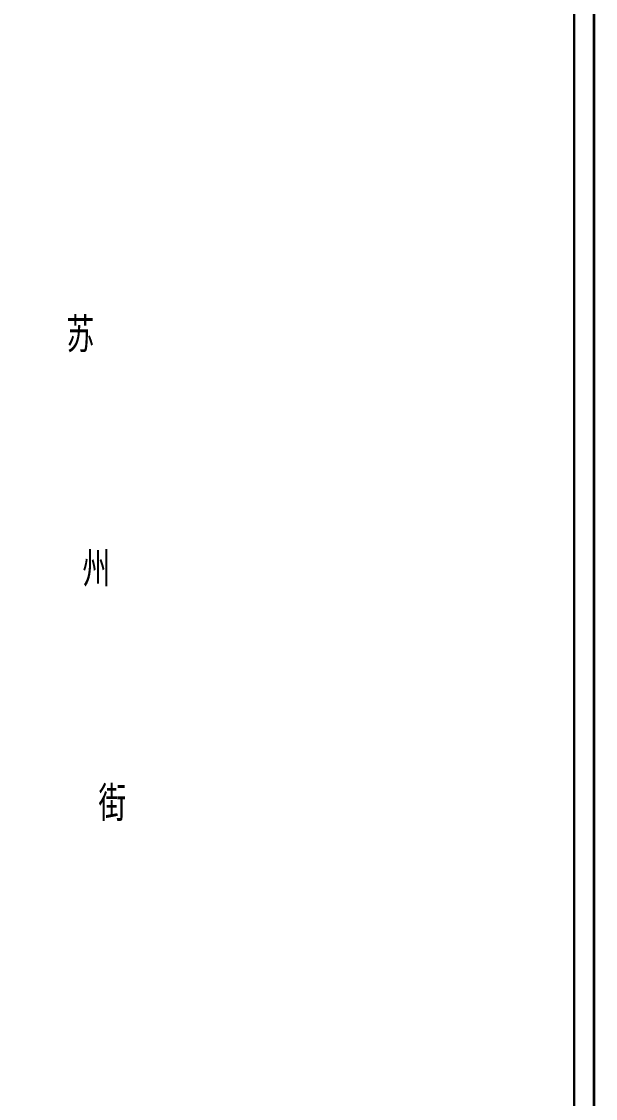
# Model space of a CAD drawing. Extents: x -9390 to -4743, y 24196 to 25839.
# Drawn here: x -6315.5 to -6257.8, y 25056.2 to 25164.5 of the extents above; entities that cross this region are included whole.
import ezdxf

# ---------------------------------------------------------------- set-up
doc = ezdxf.new("R2010")
doc.units = 0
doc.header["$MEASUREMENT"] = 0
doc.layers.get('0').update_dxf_attribs({"linetype": 'CONTINUOUS'})
doc.layers.add('JZD', color=1, linetype='CONTINUOUS')
doc.layers.add('TK', color=7, linetype='CONTINUOUS')
doc.styles.add('HZ', font='rs', dxfattribs={"width": 0.8, "bigfont": 'hztxt'})

# ---------------------------------------------------------------- blocks, each defined once
blk = doc.blocks.new('A$C5A1F6420')
at = {"layer": 'TK', "color": 7, "linetype": 'CONTINUOUS', "const_width": 0.3, "flags": 128}
blk.add_lwpolyline([(2.33, 8.11), (251.33, 8.11), (251.33, 342.11), (2.33, 342.11)], close=True, dxfattribs=at)
at = {"layer": 'TK', "color": 7, "linetype": 'CONTINUOUS', "flags": 128}
blk.add_lwpolyline([(4.33, 10.11), (249.33, 10.11), (249.33, 340.11), (4.33, 340.11)], close=True, dxfattribs=at)

msp = doc.modelspace()

# ---------------------------------------------------------------- linework, layer by layer
at = {"linetype": 'CONTINUOUS', "flags": 128}
msp.add_lwpolyline([(-6259.92, 25203.1), (-6259.92, 24873.1)], dxfattribs=at)

# ---------------------------------------------------------------- block references
at = {"linetype": 'CONTINUOUS'}
msp.add_blockref('A$C5A1F6420', (-6509.25, 24862.98), dxfattribs=at)

# ---------------------------------------------------------------- texts
at = {"layer": 'JZD', "color": 0, "linetype": 'CONTINUOUS', "style": 'HZ', "width": 0.8}
for s, p in [('苏', (-6311, 25131.22)), ('州', (-6309.39, 25107.65)), ('街', (-6307.78, 25084.07))]:
    msp.add_text(s, height=3.5, dxfattribs=at).set_placement(p)

doc.saveas('drawing.dxf')
